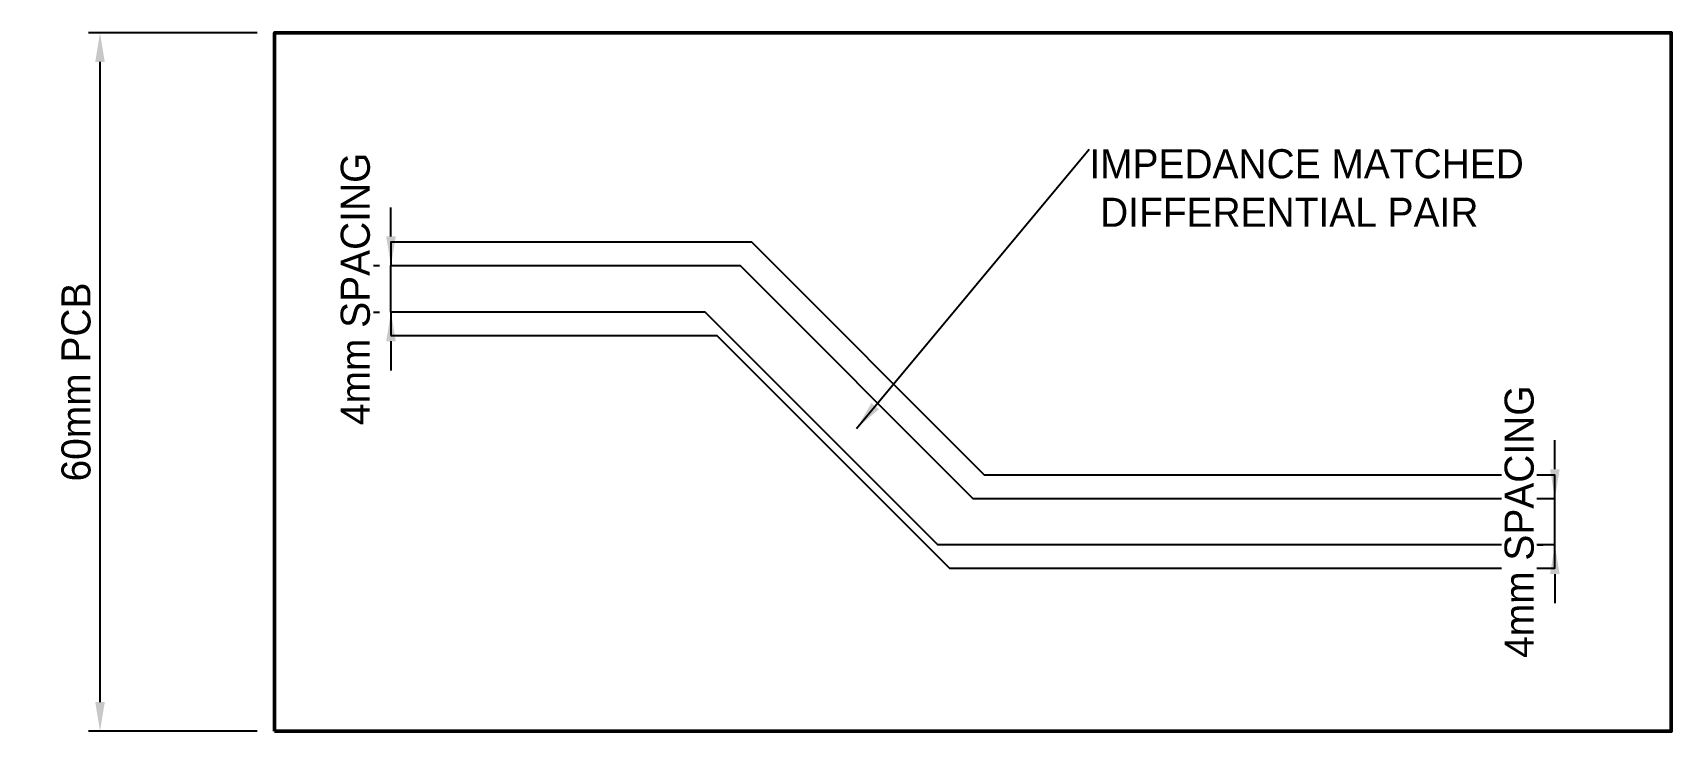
# Model space of a CAD drawing. Header units: metres. Extents: x -21 to 120, y 0 to 60.
import ezdxf

# ---------------------------------------------------------------- set-up
doc = ezdxf.new("R2010")
doc.units = ezdxf.units.M
for name, color, linetype, lineweight in [('DETAILS', 7, 'Continuous', 25), ('DIMENSIONS', 7, 'Continuous', 25), ('GEOMETRY', 7, 'Continuous', 50)]:
    doc.layers.add(name, color=color, linetype=linetype, lineweight=lineweight)
doc.dimstyles.new('ENGINEERING_STYLE', dxfattribs={"dimtxt": 2.5, "dimasz": 2.5, "dimexe": 1, "dimexo": 1.5, "dimgap": 0.8, "dimtad": 1, "dimcen": 2.5, "dimazin": 3, "dimtfac": 1, "dimtmove": 0, "dimatfit": 3, "dimtfill": 1})

msp = doc.modelspace()

# ---------------------------------------------------------------- linework, layer by layer
at = {"layer": 'DETAILS'}
for points in [[(10, 40), (40, 40), (60, 20), (110, 20), (110, 22), (61, 22), (41, 42), (10, 42)], [(10, 34), (38, 34), (58, 14), (110, 14), (110, 16), (57, 16), (37, 36), (10, 36)]]:
    msp.add_lwpolyline(points, close=True, dxfattribs=at)
at = {"layer": 'GEOMETRY'}
msp.add_lwpolyline([(0, 0), (120, 0), (120, 60), (0, 60)], close=True, dxfattribs=at)

# ---------------------------------------------------------------- texts
at = {"layer": 'DIMENSIONS', "insert": (70, 50), "char_height": 2.5, "attachment_point": 1}
msp.add_mtext('IMPEDANCE MATCHED\\P DIFFERENTIAL PAIR', dxfattribs=at)

# ---------------------------------------------------------------- leaders
at = {"layer": 'DIMENSIONS'}
msp.add_leader([(50, 26), (70, 50)], dimstyle='ENGINEERING_STYLE', dxfattribs=at)

# ---------------------------------------------------------------- next in the draw order: dimensions: what is measured, and where the dimension line sits
for base, p1, p2, text in [((-15, 0), (0, 0), (0, 60), '60mm PCB'), ((10, 36), (10, 36), (10, 40), '4mm SPACING'), ((110, 16), (110, 16), (110, 20), '4mm SPACING')]:
    msp.add_linear_dim(base=base, p1=p1, p2=p2, angle=90, text=text, dimstyle='ENGINEERING_STYLE', dxfattribs=at).render()

doc.saveas('drawing.dxf')
